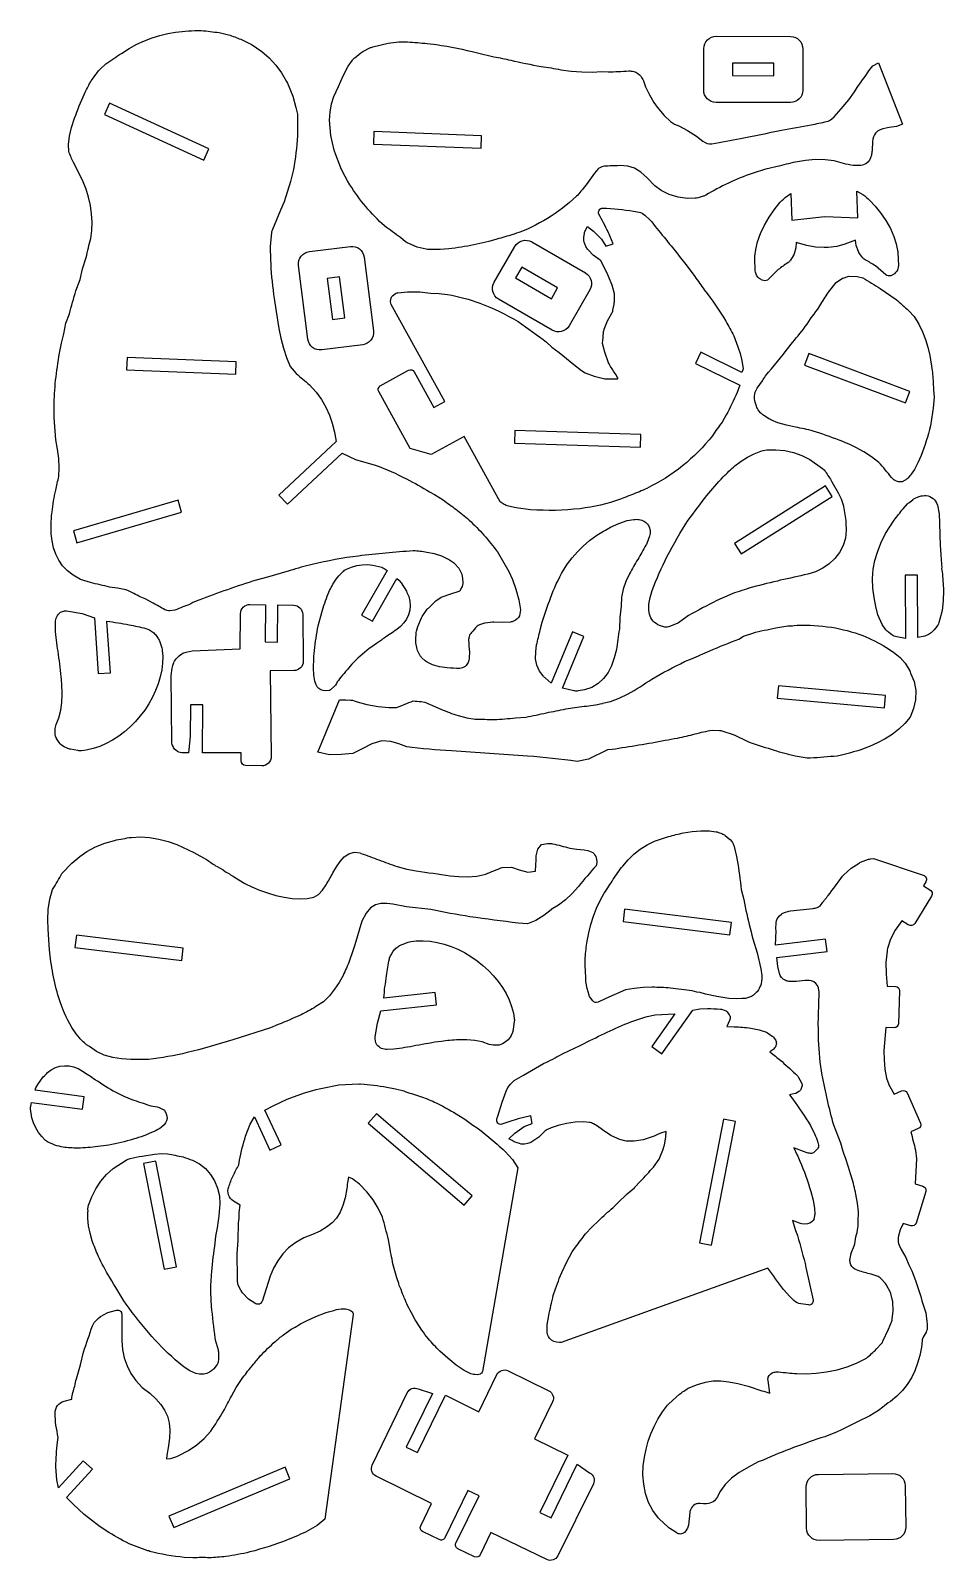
# Model space of a CAD drawing. Header units: metres. Extents: x 4.5 to 32.1, y 3 to 74.1.
# Drawn here: x 4.53 to 32.15, y 3.02 to 49.29 of the extents above; entities that cross this region are included whole.
import ezdxf

# ---------------------------------------------------------------- set-up
doc = ezdxf.new("R2010")
doc.units = ezdxf.units.M

msp = doc.modelspace()

# ---------------------------------------------------------------- linework, layer by layer
at = {"layer": 'Layer 1', "color": 0}
for points in [[(16.10263, 33.55258, 0.0154), (14.45065, 33.39869, 0.0269), (13.04815, 33.14531, 0.0189), (12.38256, 32.95625), (12.35321, 32.9492), (11.69955, 32.7565), (11.35608, 32.66952, 0.0162), (9.61908, 32.06347), (9.44073, 31.98825), (9.37421, 31.94762, 0.0201), (8.89752, 31.76055), (8.74312, 31.74348, -0.16), (8.59041, 31.77559, 0.0159), (8.23881, 31.97004), (7.99278, 32.099), (7.84553, 32.15993, 0.0238), (7.65353, 32.26049), (7.47485, 32.35448, 0.0716), (7.40775, 32.37831), (7.16017, 32.4281), (6.91567, 32.45581, 0.0166), (6.34034, 32.59311), (6.03489, 32.6846), (5.8172, 32.8163), (5.64013, 32.94995), (5.4945, 33.10221), (5.37794, 33.27095), (5.28808, 33.45401), (5.22254, 33.64926), (5.17895, 33.85456), (5.15494, 34.06776), (5.14814, 34.28672, -0.0238), (5.17667, 34.73336, -0.0228), (5.28924, 35.39298, -0.0056), (5.38311, 35.80083), (5.39445, 36.07037), (5.37856, 36.3481), (5.34091, 36.62943), (5.28699, 36.90977), (5.24573, 37.5926, -0.0121), (5.24713, 38.21551, -0.0232), (5.3239, 39.02352, -0.0101), (5.45932, 39.83525), (5.53614, 40.12182), (5.59495, 40.43834), (5.70332, 40.72607, -0.0045), (5.89685, 41.42313), (6.02415, 41.7627), (6.10353, 42.08817), (6.20856, 42.42829, -0.0094), (6.34974, 43.00707), (6.38224, 43.24778), (6.39006, 43.49686), (6.37498, 43.75011), (6.33875, 44.00338), (6.28316, 44.25248), (6.20997, 44.49323), (6.12095, 44.72147), (5.93151, 45.11344), (5.8264, 45.29865, -0.0149), (5.68322, 45.63659), (5.67066, 45.84967), (5.70232, 46.09657), (5.7679, 46.36425), (5.85711, 46.63965, -0.0206), (6.16351, 47.3817, -0.026), (6.33752, 47.73014, -0.032), (6.45285, 47.8954), (6.58495, 48.07102, -0.0474), (6.63277, 48.12344), (6.80966, 48.2838, -0.0209), (7.28301, 48.60366), (7.51209, 48.75496), (7.74622, 48.87755), (7.97778, 48.98261), (8.2087, 49.0709), (8.44095, 49.1432), (8.67644, 49.20029), (8.91714, 49.24293, -0.0365), (9.69297, 49.2918, -0.0189), (10.23471, 49.22995), (10.51706, 49.16796, -0.0055), (10.88871, 49.02997), (11.1537, 48.9067), (11.20146, 48.88009), (11.52507, 48.66412), (11.74376, 48.47036), (11.95152, 48.24487), (12.12365, 48.01166), (12.27647, 47.74898), (12.29763, 47.70665), (12.46488, 47.31171), (12.55768, 46.96777), (12.60165, 46.75971, -0.0338), (12.57266, 45.72186, -0.0355), (12.39597, 44.72387), (12.20549, 44.11331), (12.0867, 43.86336), (11.84378, 43.27387, 0.067), (11.8187, 43.17707), (11.7833, 42.88293, 0.0296), (11.82214, 41.83204, 0.0147), (11.95583, 40.79647), (12.0367, 40.28508), (12.09981, 39.9861), (12.17922, 39.6884), (12.27484, 39.39968), (12.38662, 39.1276), (12.55891, 38.92079, 0.0117), (12.97219, 38.58074), (13.16918, 38.35378), (13.33121, 38.12837), (13.46287, 37.89983), (13.56879, 37.66352), (13.65356, 37.41477), (13.72178, 37.14894), (13.77834, 36.85982), (12.04434, 35.24043), (12.30028, 34.96638), (13.95829, 36.51481), (14.36293, 36.31822), (14.95425, 36.14876, -0.0298), (15.9075, 35.72951, -0.0151), (16.60351, 35.34329), (16.75057, 35.26105), (17.01066, 35.09492, 0.0125), (17.39765, 34.81683, -0.022), (17.79612, 34.48756, -0.049), (18.6511, 33.52384), (19.002, 32.92725), (19.10516, 32.68973), (19.21532, 32.393), (19.30531, 32.07419), (19.34796, 31.7704), (19.3328, 31.65072, -0.2431), (19.20263, 31.46167), (19.14397, 31.43032, -0.1027), (19.04647, 31.40163), (18.81857, 31.38303), (18.54541, 31.39993), (18.50677, 31.39809), (18.28691, 31.37044, 0.0532), (18.23528, 31.35828), (18.10935, 31.31406, 0.1461), (17.99361, 31.23007), (17.91143, 31.12263), (17.87276, 31.08774, 0.1607), (17.7952, 30.95168, 0.0669), (17.78246, 30.85105, 0.0166), (17.80686, 30.48742), (17.80323, 30.3257, -0.0744), (17.79063, 30.25275), (17.76751, 30.18292, -0.144), (17.67811, 30.0589, -0.1822), (17.51266, 29.998, -0.0195), (17.13804, 30.01278), (16.90501, 30.0464), (16.68725, 30.10782), (16.52564, 30.18968, -0.0672), (16.47052, 30.22764), (16.37081, 30.31821, -0.0812), (16.32065, 30.38136), (16.25265, 30.5031, -0.0794), (16.22553, 30.57716), (16.18738, 30.77282, -0.0771), (16.18442, 30.84943), (16.19879, 31.08095), (16.20669, 31.1235), (16.2455, 31.2637), (16.35468, 31.52574, -0.0538), (16.38049, 31.57273), (16.53001, 31.78682, -0.0509), (16.56318, 31.8253), (16.78855, 32.03845), (16.95431, 32.15664), (17.27816, 32.26941), (17.46911, 32.32371, 0.2245), (17.5501, 32.39482), (17.59506, 32.48159), (17.61685, 32.56994, 0.0827), (17.61867, 32.61095), (17.59553, 32.80212, 0.0807), (17.58439, 32.84064), (17.50978, 32.99801, 0.0739), (17.48932, 33.02855), (17.35945, 33.17138), (17.17806, 33.2956), (16.96975, 33.391), (16.7466, 33.46113), (16.52071, 33.50957, 0.025), (16.10902, 33.55554), (16.10263, 33.55258)], [(24.89487, 47.49522), (24.89743, 48.74514, -0.4142), (25.27318, 49.11934), (27.52303, 49.11473, -0.4142), (27.89724, 48.73899), (27.89468, 47.48907, -0.4142), (27.51893, 47.11486), (25.26908, 47.11947, -0.4142), (24.89487, 47.49522)], [(14.26701, 48.39857, -0.0674), (14.33601, 48.47174), (14.51647, 48.61773, -0.0523), (14.58204, 48.6603), (14.79119, 48.76689, -0.0424), (14.88583, 48.80008), (15.34656, 48.91306, -0.025), (15.66623, 48.94869), (15.93631, 48.94874, -0.0147), (16.52676, 48.89907), (16.81125, 48.87021, -0.0175), (18.04684, 48.62275), (18.54889, 48.5028, -0.0116), (19.05527, 48.39349, 0.0091), (19.97592, 48.20786, -0.0121), (20.57297, 48.10778), (20.88262, 48.06816), (21.20528, 48.04339), (21.52301, 48.03699), (21.81786, 48.05247), (22.00086, 48.04341, 0.0101), (22.62733, 48.0721, -0.0844), (22.78132, 48.05103, -0.1728), (22.99145, 47.90935, -0.0812), (23.07315, 47.77089), (23.13775, 47.58753), (23.25145, 47.34842), (23.38376, 47.11359), (23.48509, 46.97988), (23.69895, 46.72505), (23.88803, 46.54374, 0.0755), (24.01553, 46.46343), (24.14462, 46.40712), (24.40485, 46.26695), (24.68228, 46.09442), (24.87409, 45.94548, 0.1932), (25.14353, 45.86857, 0.0091), (26.00423, 46.0275, 0.0017), (27.25001, 46.27933, -0.0049), (28.14887, 46.44291, 0.016), (28.61427, 46.54418, 0.1192), (28.7711, 46.62472), (28.84488, 46.68836), (29.05889, 46.92486), (29.2837, 47.19922), (29.46235, 47.4389), (29.53785, 47.57139, 0.017), (29.69595, 47.80156), (29.78463, 47.90839), (29.89081, 48.07796), (30.00853, 48.22576), (30.18746, 48.31334), (30.9113, 46.45893), (30.73236, 46.38863), (30.50886, 46.36101), (30.3208, 46.32547), (30.23653, 46.292, 0.1182), (30.09359, 46.1914, 0.1332), (30.00713, 45.94605), (29.99116, 45.65597, -0.0299), (29.96821, 45.52027, -0.1931), (29.79756, 45.26485, -0.1433), (29.59525, 45.20641), (29.41548, 45.20702, -0.0151), (28.84009, 45.35048), (28.57074, 45.37866), (28.28145, 45.39094), (27.97787, 45.36513), (27.67327, 45.31294, 0.0137), (27.11409, 45.17621), (26.86627, 45.12355, 0.0208), (26.35797, 44.97204, 0.0487), (24.96004, 44.31538, -0.0616), (24.87534, 44.27924), (24.72495, 44.23597, -0.0618), (24.63369, 44.22155), (24.40891, 44.2141), (24.12638, 44.25577), (23.853, 44.33881), (23.60915, 44.45393), (23.41521, 44.5918), (23.18728, 44.83762), (22.99311, 45.01247), (22.80606, 45.12601), (22.5995, 45.18793), (22.34681, 45.20787, 0.0092), (21.88923, 45.18732, 0.09), (21.73727, 45.13506, 0.0825), (21.64864, 45.04997, 0.0039), (21.23156, 44.48319), (21.1799, 44.43373, -0.0516), (21.04653, 44.28206), (20.83763, 44.09114), (20.62065, 43.91587), (20.39618, 43.75501, -0.0426), (19.43556, 43.23077, -0.0145), (19.15649, 43.1389), (19.11768, 43.12467, -0.0101), (18.63219, 42.98252), (18.38991, 42.91206), (17.94419, 42.81298, -0.0257), (17.18244, 42.68891), (16.92437, 42.67078), (16.58123, 42.67107, -0.0567), (16.49695, 42.68073), (16.22978, 42.7426), (15.96996, 42.8476, -0.0763), (15.87214, 42.90576), (15.72265, 43.02882, 0.0076), (15.23455, 43.38326, -0.0707), (14.18892, 44.62808, -0.0652), (13.71827, 45.67617), (13.66078, 45.89793), (13.6171, 46.12307), (13.58795, 46.35129), (13.57401, 46.58232), (13.59628, 46.82462), (13.63665, 47.07253), (13.70051, 47.29506), (13.84943, 47.60232), (13.98451, 47.91995), (14.13726, 48.21744), (14.26701, 48.39857)], [(30.66628, 41.93834), (30.59617, 41.89091, -0.1655), (30.51847, 41.86967), (30.47863, 41.87212, -0.1662), (30.40384, 41.90293), (30.09279, 42.17301, 0.0198), (29.77828, 42.36051, -0.1067), (29.69926, 42.43043), (29.60917, 42.553, -0.0706), (29.57592, 42.61491), (29.50997, 42.7946), (29.4845, 42.94983), (29.17098, 42.83055), (28.91975, 42.76366), (28.65948, 42.73105, 0.0309), (28.53604, 42.72639), (28.27405, 42.73928), (28.0185, 42.78703), (27.69687, 42.88233), (27.68318, 42.72563), (27.63097, 42.54147, -0.0706), (27.60248, 42.47723), (27.5219, 42.34821, -0.1067), (27.44837, 42.27253, 0.0198), (27.1489, 42.06185), (26.8591, 41.76908, -0.1662), (26.78685, 41.73272), (26.7473, 41.72728, -0.1655), (26.66822, 41.74259), (26.59474, 41.7846, -0.1536), (26.49282, 41.89475, -0.0982), (26.45697, 42.02329), (26.44139, 42.41317, -0.0598), (26.44567, 42.47261), (26.47251, 42.67416), (26.52271, 42.90577), (26.6097, 43.1564), (26.73117, 43.40896), (26.87342, 43.65045), (27.02272, 43.86785), (27.16536, 44.04816, -0.0137), (27.36434, 44.24546), (27.53541, 44.36273), (27.56592, 43.55465), (28.56231, 43.66766), (29.56438, 43.63011), (29.53386, 44.43819), (29.71329, 44.33416, -0.0137), (29.92659, 44.15243), (30.08242, 43.98338), (30.24768, 43.77786), (30.40774, 43.54779), (30.54791, 43.3051), (30.65355, 43.06175), (30.72014, 42.84259), (30.76304, 42.63563, -0.0598), (30.77179, 42.57669), (30.78565, 42.18674, -0.0927), (30.77265, 42.09576, -0.1811), (30.66628, 41.93834)], [(15.06062, 38.37325, -0.4142), (15.10952, 38.54312), (15.96784, 39.0177, -0.4142), (16.13771, 38.9688), (16.73227, 37.8935), (17.06042, 38.07495), (15.43707, 41.01088, -0.1515), (15.42205, 41.08341), (15.43114, 41.17736, -0.2067), (15.47904, 41.26415), (15.57449, 41.33804, -0.1436), (15.63999, 41.36371), (15.93615, 41.38991), (16.30878, 41.39352), (16.6334, 41.35413), (16.8927, 41.33746), (17.14711, 41.306, -0.0495), (18.12373, 41.0483, -0.0413), (19.28172, 40.48928, -0.0092), (20.14252, 39.865), (20.29851, 39.72019), (20.5214, 39.5572), (20.96458, 39.18871), (21.20228, 39.01507), (21.31119, 38.9424), (21.57939, 38.84166), (21.90326, 38.75358), (22.30008, 38.75415), (22.29575, 38.79187, 0.0202), (22.18957, 38.95532, -0.0253), (22.01799, 39.24725), (21.90873, 39.56811), (21.83748, 39.823, -0.1452), (21.83861, 39.8941), (21.86517, 40.16574, -0.0679), (21.88859, 40.26439), (21.98471, 40.51315), (22.10594, 40.72431, 0.0806), (22.14828, 40.83667), (22.18481, 41.01732, 0.0483), (22.19225, 41.08925), (22.19377, 41.32614), (22.12744, 41.58825), (22.01052, 41.85712), (21.98165, 41.93567), (21.78615, 42.3233, 0.1196), (21.76321, 42.35024), (21.55588, 42.50057), (21.40566, 42.65383, -0.0907), (21.3301, 42.76558), (21.29762, 42.83957, -0.1433), (21.27052, 43.04841), (21.28642, 43.14977, -0.0914), (21.33149, 43.27803), (21.38372, 43.36922), (21.5629, 43.22985), (21.80513, 42.98553), (21.93812, 42.76807), (22.15373, 42.83757), (22.00166, 43.20422, 0.01), (21.72651, 43.73814, -0.5778), (21.84181, 43.92147, -0.0311), (22.77617, 43.83199), (22.93858, 43.7994, -0.1365), (23.11788, 43.70845), (23.26943, 43.56984, 0.0103), (23.69681, 43.04249, 0.0038), (24.03292, 42.63038, 0.0167), (24.35228, 42.21596), (24.51394, 42.00853), (24.62278, 41.84956, -0.02), (24.90954, 41.45448, -0.0324), (25.56738, 40.49909, -0.007), (25.80737, 40.06329), (25.93114, 39.72675), (25.9968, 39.52597), (26.05094, 39.31409), (26.09177, 39.06077), (26.04872, 38.95128), (24.8089, 39.56246), (24.64311, 39.22613), (25.9873, 38.5635), (25.9059, 38.34056, -0.0081), (25.57971, 37.66882), (25.45349, 37.45244, 0.0223), (25.15963, 37.03298, -0.1122), (23.17642, 35.44587, -0.022), (22.7154, 35.25129, -0.0093), (22.47638, 35.15992), (22.37616, 35.11656, -0.0548), (21.15507, 34.83104, -0.0473), (19.6594, 34.80019), (19.22037, 34.85156), (19.1669, 34.86179), (18.94766, 34.92053, -0.0881), (18.82886, 34.97611), (18.73879, 35.03952), (17.64615, 37.01563), (16.6511, 36.46544), (16.01409, 36.64883), (15.06062, 38.37325)], [(13.3359, 39.63267, -0.4142), (12.91731, 39.95824), (12.63825, 42.19072, -0.4142), (12.96382, 42.60931), (14.20409, 42.76435, -0.4142), (14.62268, 42.43878), (14.90174, 40.20629, -0.4142), (14.57617, 39.7877), (13.3359, 39.63267)], [(21.31415, 41.95981, -0.4142), (21.45079, 41.44741), (20.82454, 40.3657, -0.4142), (20.31214, 40.22906), (18.68957, 41.16844, -0.4142), (18.55294, 41.68083), (19.17919, 42.76255, -0.4142), (19.69158, 42.89919), (21.31415, 41.95981)], [(29.71248, 41.81223, -0.0169), (30.23389, 41.48811), (30.71663, 41.15691, -0.0184), (31.09912, 40.81673), (31.26419, 40.6419), (31.40517, 40.40998), (31.51935, 40.1803), (31.61027, 39.94884), (31.68149, 39.71158), (31.73656, 39.46451), (31.77903, 39.20361, -0.1296), (31.79239, 39.13679, -0.0107), (31.84331, 38.64827), (31.84601, 38.42322), (31.86699, 38.20014), (31.83768, 37.87354, -0.0083), (31.75316, 37.33735, -0.0333), (31.47398, 36.44065), (31.37958, 36.22017), (31.27453, 36.01677), (31.17805, 35.87119, -0.0576), (31.13703, 35.81974), (31.06768, 35.75079, -0.0618), (30.99469, 35.69424), (30.9051, 35.64106, -0.1407), (30.6811, 35.68583, -0.0928), (30.57676, 35.77624, 0.0097), (30.19717, 36.23058), (29.97782, 36.40124), (29.74591, 36.55068), (29.50319, 36.68222, 0.0205), (28.9922, 36.905, 0.011), (28.2097, 37.17989, 0.016), (27.67378, 37.29645), (27.40238, 37.35463), (27.139, 37.42956), (26.92393, 37.52016, -0.0469), (26.86202, 37.55339), (26.70205, 37.65965, -0.0645), (26.6293, 37.72284), (26.56586, 37.79419, -0.1064), (26.48817, 37.93154), (26.44884, 38.05747, -0.1142), (26.43611, 38.22607), (26.44751, 38.30744, -0.1235), (26.51469, 38.47713), (26.67132, 38.69523, -0.0246), (26.76941, 38.84668, 0.0064), (27.48205, 39.72909, -0.0054), (27.9173, 40.26184, -0.014), (28.34649, 40.86908), (28.46672, 41.07032), (28.67469, 41.38073), (28.90634, 41.66797), (29.09759, 41.79973, 0.173), (29.11404, 41.80658), (29.28314, 41.86828), (29.53624, 41.85453), (29.70786, 41.81755), (29.71248, 41.81223)], [(23.78735, 33.38965), (23.79307, 33.39375, -0.0209), (24.42287, 34.47886, -0.0087), (24.99186, 35.22885, -0.0233), (25.48384, 35.79201, -0.0236), (25.84133, 36.12278), (26.0286, 36.26576), (26.22143, 36.38982), (26.4197, 36.49194), (26.62332, 36.56914), (26.62889, 36.5662), (26.69203, 36.59434), (26.8047, 36.61586), (27.07585, 36.61479), (27.34738, 36.58622), (27.61335, 36.5287), (27.8678, 36.44075), (28.10478, 36.32089), (28.48589, 36.04774, -0.0906), (28.57963, 35.95084, -0.0255), (28.77384, 35.64069), (28.96126, 35.31333), (29.05728, 35.12546), (29.11393, 34.95163, -0.0067), (29.20063, 34.4749, 0.0342), (29.21098, 34.17737), (29.18358, 33.94013), (29.11464, 33.71656), (29.00797, 33.51007), (28.86738, 33.32407), (28.69667, 33.16198), (28.49965, 33.02722), (28.28012, 32.92321), (28.0419, 32.85336, -0.0182), (27.21116, 32.67031), (27.12417, 32.63972, 0.0153), (26.2647, 32.42282, 0.0179), (25.68497, 32.22764), (25.29141, 32.05112, 0.0039), (24.43678, 31.6008), (24.39091, 31.5718), (24.13454, 31.38241, -0.07), (24.04269, 31.33265), (23.86085, 31.26489, -0.1264), (23.72031, 31.24525), (23.56095, 31.29785, -0.2504), (23.25358, 31.64171), (23.23146, 31.7536), (23.23909, 31.94539), (23.27873, 32.14742), (23.34043, 32.35187, -0.0297), (23.78735, 33.38965)], [(31.10563, 35.01204), (31.21942, 35.10304, -0.0619), (31.29819, 35.15144), (31.38163, 35.18945, -0.0911), (31.51306, 35.22241), (31.57242, 35.22621, -0.3097), (31.93954, 35.00756), (31.97017, 34.94081), (32.01761, 34.67781), (32.03413, 34.38897, 0.009), (32.04616, 33.84273, 0.0054), (32.08599, 33.25244, -0.035), (32.09573, 33.01372), (32.11262, 32.92128, -0.0183), (32.14898, 32.35136), (32.14354, 32.04361), (32.11157, 31.75023), (32.045, 31.49337), (32.01085, 31.38332, -0.0888), (31.95001, 31.26594), (31.87049, 31.16249), (31.79266, 31.08997, -0.08), (31.69364, 31.02361), (31.59064, 30.97626), (31.37717, 30.92968), (31.36617, 32.8191), (30.9912, 32.81691), (31.00235, 30.9026), (30.73546, 30.95429, -0.107), (30.58956, 31.01675), (30.49813, 31.08171, -0.0829), (30.41059, 31.16887), (30.29743, 31.32668), (30.1669, 31.62305), (30.10282, 31.87318), (30.05059, 32.14533), (30.01594, 32.42994), (30.00461, 32.71741), (30.02236, 32.99816), (30.07493, 33.2626), (30.1512, 33.5138), (30.2588, 33.78814), (30.39875, 34.07888), (30.66132, 34.48305, -0.0091), (30.92796, 34.82662), (31.06497, 34.97426, -0.0371), (31.10563, 35.01204)], [(22.94024, 34.50098, -0.4885), (23.25507, 33.99521), (23.17343, 33.77862, -0.0387), (23.14889, 33.72619, -0.0111), (22.89774, 33.2958, 0.0156), (22.64626, 32.85538), (22.54214, 32.63046), (22.46117, 32.39683), (22.4099, 32.15033), (22.39488, 31.88678), (22.35767, 31.53769), (22.34306, 31.18306, -0.0044), (22.25289, 30.57177), (22.19118, 30.31555), (22.10775, 30.0814), (22.00045, 29.8723), (21.86712, 29.69127), (21.70559, 29.54132), (21.51371, 29.42544), (21.2893, 29.34665), (21.09829, 29.31812, -0.091), (20.96296, 29.32263), (20.61897, 29.39769), (21.26998, 30.96507), (20.92354, 31.10853), (20.2804, 29.55541), (20.09382, 29.71126, -0.0545), (20.0373, 29.77003), (19.92674, 29.91337), (19.84555, 30.09875), (19.81005, 30.29347), (19.81149, 30.49733), (19.84116, 30.71009, -0.0161), (19.95023, 31.16143), (20.01218, 31.39957, -0.0119), (20.25761, 32.12628, -0.0452), (20.65299, 32.96972), (20.77769, 33.16145), (20.91684, 33.34653), (21.07249, 33.52543), (21.2467, 33.69866), (21.44152, 33.86671), (21.65899, 34.03007, -0.0131), (22.07875, 34.27107), (22.32348, 34.3864), (22.57738, 34.4733), (22.78065, 34.50526, -0.0699), (22.94024, 34.50098)], [(13.11516, 30.53953), (13.11745, 30.54308, -0.0209), (13.23009, 31.28738), (13.34047, 31.68979, -0.0287), (13.53319, 32.2539, -0.0426), (13.73295, 32.63825, -0.0414), (13.90145, 32.85059), (13.9981, 32.93851), (14.00186, 32.93809), (14.03091, 32.9677), (14.08905, 33.00452), (14.24064, 33.06361), (14.39848, 33.10745), (14.55959, 33.13389), (14.72098, 33.14082), (14.87964, 33.12609), (15.15249, 33.05753, -0.0906), (15.22614, 33.02408), (15.31929, 32.95938), (14.54584, 31.61365), (14.87095, 31.42679), (15.61484, 32.72111), (15.67445, 32.66855), (15.74434, 32.584), (15.89768, 32.33699, 0.0356), (15.96896, 32.17321), (16.00589, 32.03476), (16.01663, 31.8948), (16.00256, 31.75606), (15.96503, 31.62129), (15.90543, 31.49324), (15.82513, 31.37465), (15.7255, 31.26827), (15.60791, 31.17684, -0.0128), (15.22779, 30.91813, 0.0735), (15.14271, 30.85555), (14.99759, 30.7556, 0.0334), (14.43014, 30.30871), (14.24933, 30.12355, 0.0039), (13.87146, 29.68405, 0.0183), (13.75084, 29.49562, -0.07), (13.71053, 29.44762), (13.62395, 29.36977, -0.0713), (13.57092, 29.33426), (13.4493, 29.32215, -0.2506), (13.20205, 29.4464), (13.16507, 29.50399), (13.1271, 29.61271, -0.0428), (13.09418, 29.8619, -0.0299), (13.11516, 30.53953)], [(10.88004, 31.65476, -0.4175), (11.16628, 31.93408), (11.63181, 31.92578), (11.62556, 30.8008), (12.0005, 30.79412), (12.00675, 31.9191), (12.485, 31.91058, -0.4058), (12.76121, 31.63252), (12.77696, 30.21758, -0.4142), (12.49888, 29.93323), (11.77991, 29.92523), (11.80873, 27.33673, -0.4229), (11.52231, 27.05241), (11.03534, 27.06141, -0.411), (10.89723, 27.20294), (10.89884, 27.44472), (9.727, 27.44475), (9.73668, 28.89664), (9.36172, 28.89913), (9.35532, 27.93943), (9.30509, 27.44318), (9.15196, 27.44261, -0.1263), (8.97121, 27.48829, -0.1498), (8.82762, 27.65466), (8.83561, 27.6365, -0.112), (8.80438, 27.76745), (8.78193, 29.78355), (8.8127, 30.00899, -0.0536), (8.83196, 30.08677), (8.86454, 30.1761, -0.1155), (8.9582, 30.31913), (9.02294, 30.38079), (9.10672, 30.4375, -0.0935), (9.23424, 30.49271), (9.42124, 30.53497), (10.87296, 30.59313), (10.88004, 31.65476)], [(5.38972, 27.76062), (5.3305, 27.84997, -0.1455), (5.26714, 28.06012), (5.27519, 28.18343), (5.30424, 28.30394), (5.38609, 28.50911), (5.44039, 28.73313), (5.47083, 28.97229), (5.48109, 29.22287, 0.0209), (5.45582, 29.7434, 0.0119), (5.35872, 30.51687, -0.0174), (5.27904, 31.19231), (5.27968, 31.38846, -0.2341), (5.43421, 31.69829, -0.1698), (5.67913, 31.73422), (6.08775, 31.65533), (6.45734, 31.52912), (6.56835, 29.84537), (6.94252, 29.87004), (6.83968, 31.42984, -0.0082), (7.51028, 31.31909, -0.0154), (8.01315, 31.20829, -0.0899), (8.13547, 31.15417), (8.22856, 31.09103, -0.092), (8.32592, 30.99483), (8.38722, 30.90672, -0.0768), (8.43752, 30.80377), (8.49534, 30.61754, -0.0549), (8.51096, 30.53694), (8.52451, 30.37136), (8.52022, 30.16213), (8.49576, 29.95177), (8.45218, 29.74161), (8.3905, 29.533), (8.31179, 29.32729), (8.21707, 29.12581), (8.10739, 28.92992), (7.98379, 28.74095), (7.84731, 28.56026), (7.699, 28.38917), (7.53989, 28.22905), (7.37103, 28.08123), (7.19347, 27.94706), (7.00823, 27.82788), (6.81637, 27.72503), (6.61892, 27.63987), (6.41693, 27.57373), (6.21144, 27.52795), (6.06562, 27.51108, -0.0707), (5.96017, 27.51381), (5.73563, 27.55168, -0.0711), (5.63457, 27.58394), (5.53887, 27.63028, -0.1344), (5.38972, 27.76062)], [(29.70869, 30.99655, -0.0288), (30.40896, 30.64155), (30.63731, 30.49259), (30.83827, 30.32977), (30.99321, 30.15555), (31.13288, 29.93047, -0.0276), (31.15705, 29.8582), (31.26319, 29.60067), (31.31506, 29.32956), (31.30385, 29.05269), (31.24229, 28.78198), (31.14315, 28.52932), (30.98536, 28.33457), (30.80414, 28.15993), (30.60304, 28.00423), (30.38562, 27.86631), (30.15545, 27.74501), (29.91608, 27.63915, -0.0415), (28.93795, 27.34689, 0.0027), (28.12166, 27.28155, -0.0624), (28.02857, 27.28548), (27.66516, 27.34667, -0.0146), (27.03436, 27.51607, -0.01), (26.30922, 27.74936, 0.0105), (25.79859, 27.9864), (25.48142, 28.09457, 0.0756), (25.37038, 28.11451), (25.14894, 28.12042, 0.0218), (24.62626, 28.00851, -0.0102), (24.09643, 27.87992, 0.0127), (23.73123, 27.81449, -0.0098), (22.12798, 27.54657), (21.9821, 27.5325), (21.41389, 27.25037), (21.06626, 27.18628, 0.0158), (19.56606, 27.34668, 0.0029), (17.26568, 27.50344, -0.0153), (15.90916, 27.62418), (15.67114, 27.71607), (15.42916, 27.78621), (15.16054, 27.81114), (14.84992, 27.71447), (14.56604, 27.56305), (14.27485, 27.4295), (13.9271, 27.39274), (13.57104, 27.38477), (13.2187, 27.46925), (13.87906, 29.05091, -0.0193), (14.12307, 29.03896, -0.1323), (14.31741, 29.01968), (14.41117, 28.98417), (14.70542, 28.91208), (15.04436, 28.85098), (15.36427, 28.81352), (15.60146, 28.81236, 0.006), (16.10148, 29.01977, 0.0271), (16.34425, 28.99953), (16.45862, 28.982), (16.9458, 28.76651, 0.0213), (17.46486, 28.57029), (17.72585, 28.50065), (17.9822, 28.46131, -0.0107), (18.55471, 28.45195, 0.0126), (19.20325, 28.50394), (19.51303, 28.5291, 0.0165), (20.13607, 28.65667, 0.0055), (20.7223, 28.77635, -0.0116), (21.27621, 28.85223, 0.0187), (21.82982, 28.93731), (21.83211, 28.94318), (22.07198, 28.99382), (22.33631, 29.09513), (22.60926, 29.23064, 0.0261), (23.32182, 29.67764, -0.0146), (24.31853, 30.20532), (24.52621, 30.2849, 0.0039), (25.07779, 30.53144, -0.0076), (25.96314, 30.88617), (26.09686, 30.97803), (26.37735, 31.06969, -0.016), (27.07351, 31.22295), (27.4412, 31.28711, 0.0576), (27.63258, 31.29241), (27.72124, 31.30306, -0.0448), (28.76104, 31.24305, -0.0458), (29.70869, 30.99655)], [(25.66797, 24.84786, -0.1324), (25.78369, 24.69072), (25.81617, 24.60735), (25.88649, 24.30757, -0.02), (26.01696, 23.41563), (26.02522, 23.31451), (26.10831, 23.00786), (26.17106, 22.67808, 0.0049), (26.38257, 21.81978), (26.50984, 21.39296), (26.62642, 20.90948), (26.65211, 20.71254, -0.0555), (26.65368, 20.62962), (26.64304, 20.51414, -0.089), (26.60782, 20.38654), (26.57287, 20.31357, -0.101), (26.48229, 20.19397), (26.39745, 20.11937, -0.0893), (26.28375, 20.05073), (26.163, 20.01705, -0.0472), (26.05374, 20.00988), (25.90289, 20.00646), (25.65709, 20.01901), (25.29137, 20.07891), (24.95218, 20.15054), (24.78593, 20.19825), (24.69167, 20.20781), (24.54697, 20.24329, 0.0162), (23.89091, 20.32799, 0.0199), (23.33832, 20.35366), (23.06495, 20.34536), (22.79383, 20.32049), (22.52518, 20.27716), (21.93706, 20.01709), (21.69786, 19.90131, -0.3625), (21.54246, 19.94011), (21.44493, 20.07368, -0.0904), (21.42541, 20.11405), (21.36968, 20.31544), (21.33278, 20.52568, 0.0065), (21.30681, 21.01975), (21.313, 21.24951, -0.0218), (21.37069, 21.75199), (21.41974, 22.00477), (21.4829, 22.25583), (21.56066, 22.5031), (21.65348, 22.74455), (21.76186, 22.9781), (21.88627, 23.2017, 0.0113), (22.15814, 23.62125, -0.0223), (22.44754, 24.02159), (22.60941, 24.20718), (22.78498, 24.37849), (22.97598, 24.53213), (23.18411, 24.66468), (23.41106, 24.77273), (23.82937, 24.90982, -0.0215), (24.28755, 25.02297), (24.5487, 25.06544), (24.81372, 25.08933), (25.06952, 25.08779), (25.26399, 25.0596, -0.0524), (25.33994, 25.04031), (25.44431, 25.00182, -0.08), (25.54823, 24.94327), (25.66797, 24.84786)], [(21.39146, 24.48944, -0.1425), (21.57817, 24.39429, -0.2557), (21.6421, 24.02982, 0.0076), (21.10246, 23.40312), (20.91607, 23.19565), (20.71803, 23.00191), (20.50658, 22.8345), (20.27995, 22.70602), (20.28035, 22.69973), (20.05462, 22.52872), (19.81948, 22.37072), (19.56558, 22.27545), (19.28355, 22.2926, -0.0059), (17.82243, 22.48973, -0.0158), (16.63801, 22.70266), (15.90739, 22.78924), (15.49238, 22.86823), (15.30469, 22.89315), (15.12988, 22.891), (14.96771, 22.8488), (14.81795, 22.75354), (14.68033, 22.59221), (14.55464, 22.3518), (14.33631, 21.63374, -0.013), (14.17783, 21.16437, -0.0239), (13.9821, 20.71443), (13.86306, 20.49995), (13.72605, 20.29419), (13.56819, 20.09842), (13.38659, 19.91392), (13.16241, 19.76854, -0.0208), (12.71196, 19.52471, -0.0167), (12.02018, 19.22584), (11.78239, 19.13062), (10.6432, 18.76515, -0.0181), (9.2664, 18.37804, -0.0298), (8.09682, 18.17135), (8.09033, 18.17409, -0.0177), (7.55695, 18.16962), (7.28342, 18.18942), (7.0149, 18.23217), (6.75856, 18.30407), (6.52157, 18.41132), (6.31109, 18.5601), (6.2187, 18.61807, 0.0127), (6.0883, 18.73098, -0.0793), (6.01042, 18.81981), (5.90293, 18.94287), (5.77298, 19.14065, -0.0538), (5.38343, 20.03149, -0.0284), (5.20403, 20.76194, -0.0182), (5.09996, 21.48803), (5.06016, 22.11673), (5.05167, 22.39224), (5.0644, 22.70364), (5.10866, 23.01945), (5.19478, 23.30822, 0.0153), (5.47628, 23.79689), (5.77793, 24.11161), (6.01326, 24.31062), (6.2263, 24.46499), (6.48982, 24.59985), (6.77755, 24.71123), (7.06323, 24.79522, -0.0189), (7.57878, 24.88935), (7.85064, 24.89967), (8.12999, 24.88082), (8.41062, 24.83478), (8.68632, 24.76353), (8.95091, 24.66904), (9.46565, 24.42951), (9.84866, 24.21974, 0.0081), (10.12325, 24.03139), (10.17631, 24.00927), (10.24042, 23.9661), (10.35846, 23.90181), (10.42322, 23.84816, -0.0373), (10.57967, 23.75894), (10.66874, 23.70906), (10.82523, 23.60157), (11.0122, 23.49434), (11.22378, 23.39062), (11.45408, 23.2937), (11.69725, 23.20684), (11.94742, 23.13331), (12.19871, 23.07639), (12.44526, 23.03934), (12.68119, 23.02544), (12.90064, 23.03795), (13.09774, 23.08014), (13.23543, 23.16471), (13.35771, 23.29211), (13.46907, 23.45056, 0.0115), (13.67701, 23.81348), (13.78256, 23.99439), (13.89515, 24.15924), (14.01926, 24.29622), (14.15938, 24.39358), (14.31999, 24.43952), (14.5056, 24.42226), (14.52566, 24.4046, -0.011), (15.06311, 24.20741, 0.0136), (15.62182, 24.00667), (15.90776, 23.927), (16.19734, 23.87291, -0.0046), (17.22073, 23.72719), (17.48807, 23.70134), (17.75804, 23.69645), (18.02906, 23.71932), (18.29955, 23.77679, -0.0157), (18.8013, 23.97549), (19.07527, 23.98687), (19.30969, 23.90867), (19.57378, 23.83795), (19.80549, 23.86899, 0.0076), (19.82913, 24.32663), (19.87367, 24.52912), (19.99101, 24.6682), (20.1695, 24.70046, -0.1047), (20.32479, 24.69582, -0.0095), (20.84076, 24.56576), (21.05417, 24.53123), (21.28216, 24.51025), (21.39146, 24.48944)], [(31.04875, 17.15838), (31.45169, 16.24323, -0.4142), (31.38766, 16.07846), (31.15887, 15.97773, -0.0148), (31.30555, 15.4243), (31.33606, 15.16875), (31.29076, 14.40824), (31.5299, 14.33541, -0.4142), (31.61306, 14.17943), (31.32177, 13.22286, -0.4142), (31.16578, 13.1397), (30.92664, 13.21253), (30.83713, 13.01519), (30.79313, 12.83124), (30.78306, 12.77038, 0.151), (30.81301, 12.551), (30.87272, 12.42265), (31.01255, 12.18099), (31.09808, 11.96221), (31.18947, 11.77823), (31.29928, 11.48665, -0.0099), (31.61275, 10.5019, 0.0122), (31.65881, 10.15889), (31.66058, 10.09133, -0.1193), (31.62357, 9.91881), (31.53775, 9.77381, 0.0786), (31.50551, 9.66121), (31.48153, 9.46554), (31.43384, 9.21903), (31.36862, 8.98183), (31.2848, 8.75527), (31.18131, 8.54067), (31.05709, 8.33932), (30.91109, 8.15257), (30.74223, 7.9817), (30.54947, 7.82804), (30.47496, 7.78126), (30.36497, 7.68946, 0.0292), (30.18264, 7.54829), (29.91756, 7.39594, -0.0154), (28.93642, 6.90931), (28.55864, 6.7594, 0.0247), (26.69119, 6.05301), (26.54247, 6.00154), (26.33771, 5.89298), (25.97123, 5.6772), (25.74095, 5.50584), (25.54513, 5.31272), (25.38553, 5.09309), (25.31303, 4.94347, -0.2744), (24.98371, 4.72885), (24.8924, 4.72547), (24.78941, 4.73508, 0.083), (24.66615, 4.72613, 0.1889), (24.52649, 4.6089), (24.50509, 4.56967, 0.1034), (24.47553, 4.47175), (24.43114, 4.08277, -0.0719), (24.38976, 3.96311, -0.2615), (24.19488, 3.815, -0.1554), (24.08173, 3.85239), (23.87209, 3.98527, -0.0458), (23.81833, 4.02782), (23.54669, 4.27775, -0.0487), (23.49764, 4.33165), (23.35363, 4.52465), (23.2274, 4.77316), (23.13771, 5.0404), (23.0814, 5.31891), (23.05532, 5.60125), (23.06711, 5.88253), (23.10206, 6.14017), (23.15049, 6.38512), (23.21407, 6.61995), (23.29444, 6.84724), (23.39327, 7.06959), (23.51221, 7.28955), (23.65292, 7.50973), (23.80147, 7.71154, -0.0524), (23.83668, 7.75016), (24.15882, 8.04277, -0.0261), (24.42642, 8.22509), (24.70367, 8.3361), (24.95158, 8.40896), (25.1842, 8.44617), (25.41562, 8.45019), (25.6599, 8.42354), (25.93112, 8.36868), (26.24336, 8.28811), (26.41776, 8.22315, 0.0047), (26.89259, 8.07906), (26.84159, 8.45499, -0.1038), (26.84968, 8.5574, -0.2461), (27.02598, 8.70819, -0.0925), (27.15874, 8.72346, 0.0189), (27.71491, 8.66932), (28.00129, 8.66458), (28.29448, 8.67968), (28.60625, 8.71704), (28.93719, 8.78344), (29.2342, 8.86858), (29.52082, 8.9837), (29.82055, 9.14, 0.0177), (30.12723, 9.41621), (30.27871, 9.58336, 0.0753), (30.32009, 9.6457), (30.49111, 10.01297), (30.58489, 10.25481, 0.0651), (30.60029, 10.31777), (30.62833, 10.57195), (30.6168, 10.82716, 0.0506), (30.60943, 10.87714), (30.55581, 11.08929, 0.0593), (30.53468, 11.14443), (30.43166, 11.34022, 0.0602), (30.39753, 11.38959), (30.26005, 11.54476, 0.1378), (30.14634, 11.61794), (29.9659, 11.67336, -0.0151), (29.5669, 11.78543), (29.47308, 11.83145, -0.2264), (29.33015, 12.01558, -0.1042), (29.3246, 12.13554), (29.3485, 12.263, -0.0488), (29.3621, 12.30978), (29.45204, 12.53461, 0.0576), (29.4671, 12.58999), (29.50287, 12.80974, 0.0311), (29.56353, 13.07499, 0.0138), (29.575, 13.56172), (29.54624, 13.82761), (29.501, 14.09226, 0.019), (29.37098, 14.61706, 0.0153), (29.11434, 15.38988), (29.04597, 15.64349), (28.83232, 16.18439, -0.018), (28.47742, 17.69604, -0.0285), (28.37226, 18.7547, -0.0246), (28.39155, 20.1019), (28.38944, 20.20195), (28.36914, 20.34066), (28.33452, 20.40983, 0.2818), (28.08621, 20.55897), (27.96423, 20.55759, -0.0104), (27.60891, 20.52435), (27.48082, 20.532, -0.0861), (27.36036, 20.56611, -0.2326), (27.18702, 20.77108), (27.14117, 20.98689), (27.11035, 21.25436), (28.6287, 21.43444), (28.58453, 21.80681), (27.07151, 21.62736), (27.08453, 22.06362, -0.0428), (27.0892, 22.30885, -0.1742), (27.19071, 22.51219), (27.24927, 22.56475, -0.1093), (27.34334, 22.61781), (27.47481, 22.6579), (27.51785, 22.66697), (28.20629, 22.73624, 0.046), (28.33041, 22.77187, 0.153), (28.45183, 22.85909, -0.0095), (28.66224, 23.13195, 0.0094), (29.09804, 23.71833, -0.0519), (29.13242, 23.75699), (29.35511, 23.96044), (29.59578, 24.1127, -0.0527), (29.64293, 24.13598), (29.88666, 24.22587, -0.0536), (29.93846, 24.2389), (30.03551, 24.2519), (31.53761, 23.74927, -0.4831), (31.61271, 23.54216), (31.54209, 23.42753), (31.74162, 23.3046, -0.4142), (31.78757, 23.11112), (31.27946, 22.2864, -0.4142), (31.08598, 22.24044), (30.88584, 22.36375), (30.6925, 22.08014), (30.55234, 21.80497), (30.45926, 21.52423, 0.0542), (30.44222, 21.44494), (30.40681, 21.10368), (30.41594, 20.75321), (30.45168, 20.38819), (30.7015, 20.37913, -0.4142), (30.82188, 20.24969), (30.78566, 19.25041, -0.4142), (30.65622, 19.13003), (30.4064, 19.13909), (30.34994, 18.44204), (30.35179, 18.15589), (30.37859, 17.87236), (30.43123, 17.60887), (30.50015, 17.41262, 0.042), (30.52589, 17.35523), (30.6552, 17.12168), (30.88399, 17.22241, -0.4142), (31.04875, 17.15838)], [(15.006, 18.61133, -0.1711), (14.9587, 18.85617), (15.02011, 19.26778), (15.13048, 19.64241), (16.80798, 19.82501), (16.7674, 20.19778), (15.21339, 20.02863, -0.0082), (15.29549, 20.70334, -0.0154), (15.38478, 21.21047, -0.0899), (15.43365, 21.33498), (15.49276, 21.43068, -0.092), (15.58473, 21.53204), (15.67015, 21.59704, -0.0768), (15.77087, 21.65167), (15.95446, 21.71737, -0.0549), (16.03433, 21.73641), (16.19918, 21.757), (16.4084, 21.76162), (16.61961, 21.74614), (16.83144, 21.71154), (17.04248, 21.6588), (17.25136, 21.58892), (17.45669, 21.50286), (17.65707, 21.40162), (17.85113, 21.28618), (18.03747, 21.15752), (18.21471, 21.01662), (18.38147, 20.86448), (18.53634, 20.70207), (18.67795, 20.53037), (18.80491, 20.35038), (18.91583, 20.16307), (19.00933, 19.96943), (19.08401, 19.77044), (19.13849, 19.56708), (19.16155, 19.42211, -0.0707), (19.16331, 19.31664), (19.13504, 19.0907, -0.0711), (19.10711, 18.98835), (19.06489, 18.89076, -0.1344), (18.94101, 18.7362), (18.85427, 18.67323, -0.1455), (18.647, 18.60098), (18.52346, 18.60377), (18.40183, 18.62766), (18.19336, 18.70071), (17.96723, 18.74542), (17.72699, 18.76565), (17.4762, 18.76523, 0.0209), (16.95722, 18.71783, 0.0119), (16.18858, 18.58788, -0.0174), (15.51715, 18.47952), (15.32115, 18.47181, -0.2318), (15.006, 18.61133)], [(28.18181, 13.26772, -0.2542), (27.86706, 13.20287), (27.79656, 13.22269), (27.58592, 13.3018), (27.67466, 12.99327), (27.73256, 12.84992, -0.0143), (27.98994, 11.87526), (28.20379, 10.8939, -0.525), (28.0632, 10.74367), (27.83018, 10.77848, -0.1564), (27.62483, 10.87987), (27.50416, 10.99664), (27.30862, 11.20932, 0.004), (26.83407, 11.85528), (20.58447, 9.61138), (20.52767, 9.60912, -0.2315), (20.22606, 9.74211, -0.161), (20.15648, 9.96694, -0.0265), (20.16314, 10.13858), (20.20702, 10.42201, -0.0047), (20.34352, 11.03123), (20.41343, 11.23658, 0.0096), (20.52477, 11.54723), (20.60276, 11.7311), (20.75421, 12.05056), (20.91983, 12.34749), (21.01969, 12.49435, -0.0091), (21.32058, 12.89237), (21.51089, 13.1012), (21.71773, 13.30348, -0.0078), (22.15329, 13.69254), (22.29346, 13.8361), (22.57778, 14.10369), (22.79859, 14.28825), (22.79803, 14.29453), (22.98233, 14.49194, 0.0197), (23.37533, 14.91598), (23.54407, 15.15479), (23.65777, 15.42224), (23.69958, 15.55544, 0.0432), (23.72098, 15.65217), (23.75066, 15.82508), (23.75499, 15.98769), (23.61922, 15.94995), (23.49542, 15.90039), (23.39513, 15.84732), (23.06476, 15.74402), (22.78928, 15.69556), (22.59251, 15.70044, -0.0586), (22.50582, 15.71281), (22.35756, 15.75207, -0.049), (22.28889, 15.77766), (22.08962, 15.87505), (21.83115, 16.04177), (21.67912, 16.15605), (21.56074, 16.22164, 0.0946), (21.42707, 16.26552), (21.2628, 16.28675), (21.00543, 16.27777), (20.74384, 16.23832), (20.49587, 16.1773), (20.27935, 16.10362), (20.17218, 16.054, 0.0876), (20.06522, 15.9795), (19.90324, 15.81828), (19.72796, 15.69446, -0.0907), (19.60558, 15.63771), (19.52735, 15.61746, -0.1433), (19.31686, 15.62406), (19.21934, 15.65594, -0.0914), (19.09992, 15.72091), (19.00005, 15.77011), (19.18444, 15.94166), (19.46431, 16.14177), (19.70021, 16.23832), (19.66603, 16.46227), (19.27981, 16.3707, 0.0112), (18.78873, 16.21063, -0.6101), (18.63826, 16.37425), (18.66682, 16.452), (18.79604, 16.88249), (18.91718, 17.21527), (18.97002, 17.32579), (19.04838, 17.42597), (19.16071, 17.53131), (19.43886, 17.69959), (20.05062, 18.04468, 0.032), (20.60011, 18.33449, 0.0122), (21.28107, 18.6559, -0.0043), (21.97622, 18.99757, -0.0199), (22.69101, 19.30542, -0.0203), (23.18115, 19.46518), (23.43091, 19.52541), (24.02509, 19.54704), (23.32312, 18.56037), (23.62866, 18.34299), (24.56446, 19.65832), (24.78035, 19.70661), (25.00841, 19.71308, 0.0108), (25.40114, 19.69581, -0.0694), (25.43518, 19.69004), (25.5416, 19.65639, -0.1538), (25.60312, 19.61325), (25.67079, 19.52495, -0.2382), (25.69165, 19.41418), (25.67258, 19.34827), (25.59893, 19.17064), (25.82153, 19.1618, -0.0212), (26.31969, 19.12154), (26.57669, 19.0712), (26.79369, 18.99407), (26.8215, 18.98007), (26.97098, 18.87971, -0.101), (27.00607, 18.84411), (27.07432, 18.73924, -0.2157), (27.08993, 18.63738), (27.07375, 18.57956, -0.1025), (27.05048, 18.53453), (27.00914, 18.48353, -0.0688), (26.98414, 18.46014), (26.89734, 18.39884), (26.95077, 18.36521, 0.0145), (27.26519, 18.10584, -0.0087), (27.73125, 17.678, -0.0778), (27.75507, 17.64752), (27.85849, 17.46162, -0.221), (27.86614, 17.35653), (27.83059, 17.2628, -0.1684), (27.7781, 17.19997), (27.69902, 17.15246, -0.081), (27.66166, 17.13756), (27.48702, 17.0989), (27.59353, 16.96906, -0.011), (28.12839, 16.17533), (28.25391, 15.90516, -0.0407), (28.3512, 15.66232), (28.36832, 15.5779, -0.2473), (28.33558, 15.46607), (28.23848, 15.36589, -0.2469), (28.12791, 15.32963, -0.0284), (27.9931, 15.35483), (27.62719, 15.49386), (27.71456, 15.29309, -0.0497), (27.80807, 15.09769, -0.0251), (28.13799, 14.18023), (28.20785, 13.91074), (28.25093, 13.66107), (28.25491, 13.50486, -0.0739), (28.2415, 13.39548), (28.22392, 13.33181, -0.1572), (28.18181, 13.26772)], [(8.16889, 16.77177), (8.35741, 16.73961, -0.07), (8.41713, 16.72057), (8.52205, 16.67009, -0.0713), (8.57506, 16.63455), (8.63249, 16.52666, -0.2506), (8.61155, 16.25073), (8.57235, 16.19464), (8.48622, 16.11819, -0.0428), (8.26825, 15.99301, -0.0299), (7.63352, 15.75482), (7.62936, 15.7556, -0.0209), (6.89811, 15.57684), (6.48396, 15.52596, -0.0287), (5.88894, 15.48977, -0.0426), (5.4575, 15.52843, -0.0414), (5.19705, 15.60356), (5.07899, 15.65954), (5.07795, 15.66317), (5.03952, 15.67878), (4.98336, 15.71857), (4.87108, 15.83631), (4.77054, 15.96564), (4.68483, 16.1046), (4.61708, 16.25124), (4.57039, 16.40359), (4.53008, 16.68201, -0.0906), (4.53302, 16.76285), (4.55745, 16.87361), (6.09618, 16.66979), (6.14542, 17.04152), (4.66548, 17.23755), (4.69144, 17.31266), (4.74307, 17.40944), (4.91324, 17.64517, 0.0356), (5.03764, 17.77336), (5.15165, 17.86015), (5.27703, 17.92329), (5.4107, 17.96301), (5.54961, 17.97953), (5.69071, 17.97308), (5.83092, 17.94389), (5.96719, 17.89218), (6.09646, 17.81818, -0.0128), (6.48025, 17.56494, 0.0735), (6.57046, 17.51003), (6.71808, 17.4138, 0.0334), (7.34713, 17.05883), (7.58713, 16.96199, 0.0039), (8.13728, 16.77955), (8.16889, 16.77177)], [(18.39982, 15.8129, -0.0173), (18.89035, 15.38741), (19.10754, 15.1491), (19.26717, 14.89562), (18.20583, 8.73567, -0.2398), (18.12754, 8.6537, -0.098), (18.05183, 8.63558), (17.97446, 8.63727, -0.1131), (17.812, 8.67827, -0.0315), (17.64983, 8.7639), (17.4072, 8.92688), (17.15041, 9.13129), (16.91377, 9.3436, -0.0152), (16.55769, 9.7284, -0.0063), (16.3644, 9.98273), (16.20503, 10.22991, -0.0175), (15.90881, 10.78152, 0.0408), (15.85086, 10.92187, 0.0181), (15.78561, 11.07958, 0.015), (15.68405, 11.33711, 0.0146), (15.60716, 11.56201), (15.50498, 11.91484, 0.0041), (15.39346, 12.49045), (15.35645, 12.71418, 0.0108), (15.17445, 13.40071), (15.04504, 13.67701), (14.89242, 13.92955), (14.70666, 14.16625), (14.47787, 14.39505), (14.47739, 14.39948, 0.0207), (14.26459, 14.55779), (14.14997, 14.60542), (14.12309, 14.50362, 0.0143), (14.09947, 14.27047), (14.04478, 13.98655), (13.97878, 13.74961), (13.89273, 13.54719), (13.7838, 13.37417), (13.64916, 13.22545), (13.48599, 13.09591), (13.29144, 12.98046), (13.06268, 12.87399), (12.7969, 12.77139), (12.5494, 12.63535), (12.33688, 12.47362), (12.15638, 12.2884), (12.00495, 12.08193), (11.87964, 11.85642), (11.77751, 11.61411), (11.53172, 10.85026, -0.4855), (11.34747, 10.78214), (11.11742, 10.92315), (10.93634, 11.11001), (10.88496, 11.18842), (10.80665, 11.33955), (10.79303, 11.45499, -0.0045), (10.77914, 12.29812), (10.80529, 12.69404), (10.82039, 13.24111), (10.83662, 13.35402, -0.0178), (10.84354, 13.53877), (10.86798, 13.75887), (10.66876, 13.88662, -0.3557), (10.52273, 14.31419, -0.0256), (10.65314, 14.65127, -0.0065), (10.8299, 14.98593), (10.85292, 15.12731, -0.0211), (11.03134, 15.85444), (11.1747, 16.21738), (11.30393, 16.43033), (11.7708, 15.4311), (12.11053, 15.58983), (11.61959, 16.64057), (11.88794, 16.7815), (12.28985, 16.96618), (12.81419, 17.16124), (13.06963, 17.23616, -0.0177), (13.85358, 17.39832), (14.46162, 17.43167, 0.2615), (14.5177, 17.43113, -0.0233), (15.30505, 17.3369), (15.56695, 17.28411), (15.82042, 17.21743, 0.0159), (16.29928, 17.06244, -0.0227), (16.75413, 16.87969, -0.0279), (17.40831, 16.52566, -0.0301), (18.39688, 15.8193), (18.39982, 15.8129)], [(9.97599, 8.73484, -0.1909), (9.63959, 8.65478), (9.52726, 8.67454), (9.35115, 8.75087), (9.17704, 8.86075), (9.00863, 8.99207, -0.0297), (8.20208, 9.7834), (8.20032, 9.79022, -0.0209), (7.41564, 10.76918, -0.0087), (6.92153, 11.57049, -0.0233), (6.57387, 12.23256, -0.0236), (6.39441, 12.68532), (6.32865, 12.91158), (6.28254, 13.13618), (6.25886, 13.35795), (6.26035, 13.5757), (6.2651, 13.57983), (6.26164, 13.64887), (6.28223, 13.76172), (6.38109, 14.01421), (6.50572, 14.25713), (6.65536, 14.48441), (6.82921, 14.68997), (7.02652, 14.86773), (7.4188, 15.12458, -0.0906), (7.543, 15.17703, -0.0255), (7.90233, 15.24622), (8.27527, 15.30287), (8.48514, 15.32462), (8.66769, 15.31472, -0.0067), (9.14359, 15.22352, 0.0342), (9.42479, 15.1258), (9.63616, 15.01463), (9.81978, 14.86965), (9.97387, 14.69565), (10.09659, 14.4974), (10.18615, 14.2797), (10.24072, 14.04733), (10.25849, 13.80506), (10.23766, 13.55768, -0.0182), (10.10857, 12.71686), (10.10571, 12.6247, 0.0153), (9.99781, 11.74487, 0.0179), (9.97061, 11.13377), (9.99321, 10.70303, 0.0039), (10.10475, 9.74348), (10.11525, 9.69023), (10.19934, 9.38279, -0.07), (10.2126, 9.27917), (10.21018, 9.08514, -0.1264), (10.17777, 8.94698), (10.0712, 8.81734, -0.0846), (9.97599, 8.73484)], [(12.3237, 3.65118), (12.31895, 3.64598, -0.0301), (11.16257, 3.27316, -0.0279), (10.43178, 3.1345, -0.0227), (9.94291, 3.0985, 0.0159), (9.43959, 3.09624), (9.17785, 3.10969, -0.0353), (8.1335, 3.28822, 0.2952), (8.07991, 3.30473), (7.5107, 3.52115, -0.0187), (6.81301, 3.91372), (6.59238, 4.06266), (6.15204, 4.40773), (5.82519, 4.70574), (5.6123, 4.9215), (6.39913, 5.77354), (6.12364, 6.02794), (5.37539, 5.21766), (5.31693, 5.4598), (5.29055, 5.84913, -0.0211), (5.34135, 6.59611), (5.36235, 6.7378, -0.0065), (5.29556, 7.11034, -0.0256), (5.27367, 7.4711, -0.3557), (5.54264, 7.83414), (5.77125, 7.89536, -0.0337), (5.86431, 8.29062, -0.0506), (5.91582, 8.51506), (6.03486, 8.92895), (6.13018, 9.31411, -0.0037), (6.39944, 10.11321), (6.44747, 10.21906), (6.56797, 10.33927), (6.64073, 10.39838), (6.87001, 10.52143), (7.13201, 10.58592, -0.4855), (7.28688, 10.46507), (7.28911, 9.66265), (7.31284, 9.40077), (7.36375, 9.14786), (7.44533, 8.90515), (7.56107, 8.67387), (7.71444, 8.45524), (7.90894, 8.25047), (8.13102, 8.07201), (8.31664, 7.9011), (8.46694, 7.73202), (8.58308, 7.55905), (8.6662, 7.37647), (8.71744, 7.17854), (8.73796, 6.95955), (8.7289, 6.71376), (8.69479, 6.42663, 0.0143), (8.64649, 6.19733), (8.64119, 6.09217), (8.76487, 6.10274, 0.0207), (9.01568, 6.18896), (9.01749, 6.19303), (9.30496, 6.34156), (9.55382, 6.51067), (9.77592, 6.70493), (9.98312, 6.9289, 0.0108), (10.365, 7.52774, -0.0137), (10.61222, 7.99054), (10.74925, 8.24423), (10.95374, 8.54937, 0.0146), (11.09529, 8.7403, 0.015), (11.27026, 8.95483, 0.0181), (11.38033, 9.08529, 0.0408), (11.47815, 9.2014, -0.0175), (11.92789, 9.63702, -0.0062), (12.17899, 9.84248), (12.41619, 10.00776, -0.015), (12.8723, 10.26626), (13.16224, 10.39668), (13.46897, 10.51346, -0.0101), (13.78092, 10.60259), (13.93016, 10.62742, -0.1131), (14.09739, 10.61714), (14.17162, 10.59526, -0.098), (14.23825, 10.55501, -0.2398), (14.28796, 10.45314), (13.42864, 4.26177), (13.19957, 4.06873), (12.92027, 3.90763, -0.0173), (12.3237, 3.65118)], [(20.48145, 3.15807, -0.4128), (20.14817, 3.04275), (18.45866, 3.85849), (18.12901, 3.1842, -0.4128), (17.96237, 3.12654), (17.45585, 3.3711, -0.4157), (17.3979, 3.53855), (18.09719, 4.96892), (17.76032, 5.13361), (17.06103, 3.70325, -0.4157), (16.89329, 3.64613), (16.38919, 3.89564, -0.4128), (16.33235, 4.06256), (16.66201, 4.73686), (14.98058, 5.56913, -0.41), (14.86689, 5.90297), (15.92284, 8.08925, -0.4157), (16.25832, 8.20349), (16.69024, 8.06733), (15.89628, 6.44331), (16.23315, 6.27862), (17.08228, 8.01548), (18.09048, 7.51645), (18.63893, 8.63828, -0.4157), (18.97441, 8.75252), (20.20741, 8.14972, -0.4157), (20.3233, 7.81481), (19.77485, 6.69298), (20.78789, 6.20385), (19.93876, 4.46699), (20.27563, 4.3023), (21.06959, 5.92631), (21.44233, 5.66909, -0.4166), (21.55822, 5.33418), (20.48145, 3.15807)], [(27.99521, 5.24122, -0.4142), (28.36578, 5.62056), (30.61548, 5.6469, -0.4142), (30.99482, 5.27634), (31.00946, 4.0265, -0.4142), (30.6389, 3.64716), (28.38919, 3.62082, -0.4142), (28.00985, 3.99138), (27.99521, 5.24122)]]:
    msp.add_lwpolyline(points, format="xyb", close=True, dxfattribs=at)
for points in [[(25.77071, 47.93089), (27.02063, 47.92833), (27.0214, 48.30331), (25.77148, 48.30587), (25.77071, 47.93089)], [(6.76362, 46.75774), (9.76585, 45.3769), (9.92254, 45.71757), (6.92031, 47.09841), (6.76362, 46.75774)], [(14.9017, 45.86038), (18.1569, 45.73315), (18.17154, 46.10784), (14.91635, 46.23507), (14.9017, 45.86038)], [(19.20481, 41.80893), (20.28652, 41.18268), (20.4744, 41.50719), (19.39269, 42.13345), (19.20481, 41.80893)], [(13.66147, 40.55512), (14.03355, 40.60163), (13.87852, 41.8419), (13.50644, 41.79539), (13.66147, 40.55512)], [(7.4333, 39.02869), (10.7353, 38.89869), (10.75005, 39.27338), (7.44806, 39.40338), (7.4333, 39.02869)], [(27.95041, 39.16901), (31.00207, 38.02889), (31.1333, 38.38015), (28.08164, 39.52027), (27.95041, 39.16901)], [(19.16992, 36.81657), (22.98027, 36.69561), (22.99217, 37.07039), (19.18182, 37.19136), (19.16992, 36.81657)], [(26.02772, 33.46494), (28.78391, 35.20158), (28.58401, 35.51884), (25.82783, 33.78219), (26.02772, 33.46494)], [(5.92742, 33.79683), (9.09737, 34.73035), (8.99144, 35.09005), (5.82149, 34.15653), (5.92742, 33.79683)], [(27.12175, 29.09925), (30.36655, 28.80987), (30.39986, 29.18336), (27.15506, 29.47274), (27.12175, 29.09925)], [(22.45564, 22.34087), (25.689, 21.94359), (25.73473, 22.31576), (22.50137, 22.71305), (22.45564, 22.34087)], [(5.86866, 21.56058), (9.10165, 21.16026), (9.14773, 21.53239), (5.91474, 21.93272), (5.86866, 21.56058)], [(14.747, 16.2393), (17.64442, 13.76173), (17.88812, 14.04673), (14.9907, 16.52429), (14.747, 16.2393)], [(25.13329, 12.55527), (25.86117, 16.2974), (25.49309, 16.36899), (24.76521, 12.62686), (25.13329, 12.55527)], [(8.57239, 11.82803), (8.9404, 11.89996), (8.31548, 15.09714), (7.94747, 15.02521), (8.57239, 11.82803)], [(8.85953, 4.00861), (12.37248, 5.48934), (12.22683, 5.83488), (8.71389, 4.35414), (8.85953, 4.00861)]]:
    msp.add_lwpolyline(points, close=True, dxfattribs=at)

doc.saveas('drawing.dxf')
